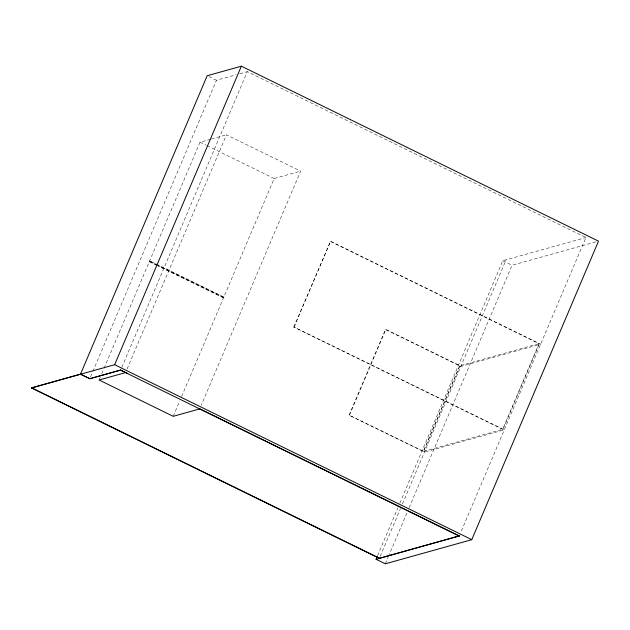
<?xml version="1.0" encoding="UTF-8"?>
<svg xmlns="http://www.w3.org/2000/svg" width="630" height="630" viewBox="0 0 630 630"><rect width="100%" height="100%" fill="white"/><g stroke="black" fill="none" stroke-linecap="round" stroke-linejoin="round"><path stroke-width="0.47" stroke-dasharray="3.15 2.36" d="M90.555 376.866L92.468 372.346M92.854 371.44L216.444 80.27L236.093 74.789M99.083 379.992L100.233 377.283M101.769 373.669L103.682 369.156M104.068 368.259L200.025 142.191L210.42 139.293M157.224 265.624L149.279 261.733L149.995 260.97L224.138 297.289L223.87 297.935L158.106 266.057M121.811 367.337L247.322 71.655L585.924 237.534L460.798 532.318M127.087 368.983L226.485 134.804L300.636 171.132L201.23 405.31M173.226 416.312L179.747 400.971M181.661 396.451L274.168 178.518L300.636 171.132M293.785 327.025L330.585 241.243L540.666 344.161L460.829 366.447L385.442 329.514L349.083 415.17L424.462 452.104L504.307 429.817L293.785 327.025L502.63 429.337L538.989 343.673L330.144 241.361M294.226 326.899L330.585 241.243M349.524 415.052L385.883 329.395L460.034 365.715L423.667 451.371L349.083 415.17M377.598 555.652L397.947 507.701M399.869 503.181L502.779 260.741L585.924 237.534M380.189 556.408L400.53 508.481M402.452 503.961L506.087 259.82M385.332 563.811L388.017 557.479M388.403 556.573L407.216 512.245M409.138 507.725L512.048 265.285L596.618 241.676M239.841 73.742L247.322 71.655M211.365 139.025L226.485 134.804M149.995 260.97L149.554 261.088L157.5 264.986M224.138 297.289L158.382 265.419M385.442 329.514L385.883 329.395M208.861 76.561L216.444 80.27M502.779 260.741L512.048 265.285M200.025 142.191L206.199 145.223M207.081 145.648L274.168 178.518M149.72 261.607L155.901 264.632M156.783 265.065L223.87 297.935M459.593 365.841L423.226 451.497L503.071 429.211L539.43 343.555L459.593 365.841"/><path stroke-width="0.94" d="M377.212 556.558L376.063 559.267L459.262 535.933L379.37 558.345L31.5 387.93L80.514 374.133L89.783 378.669L120.661 370.054L127.717 373.511M376.063 559.267L385.332 563.811L471.783 539.674L598.5 241.148L241.361 66.189L207.175 75.734L80.459 374.259L89.783 378.669M31.5 387.93L114.644 364.715L241.361 66.189M89.728 378.803L120.661 370.054M125.551 372.606L99.083 379.992L173.226 416.312L199.694 408.925M114.644 364.715L471.783 539.674M199.135 408.5L459.262 535.933M120.606 370.18L459.207 536.059M31.555 387.796L379.425 558.219"/></g></svg>
